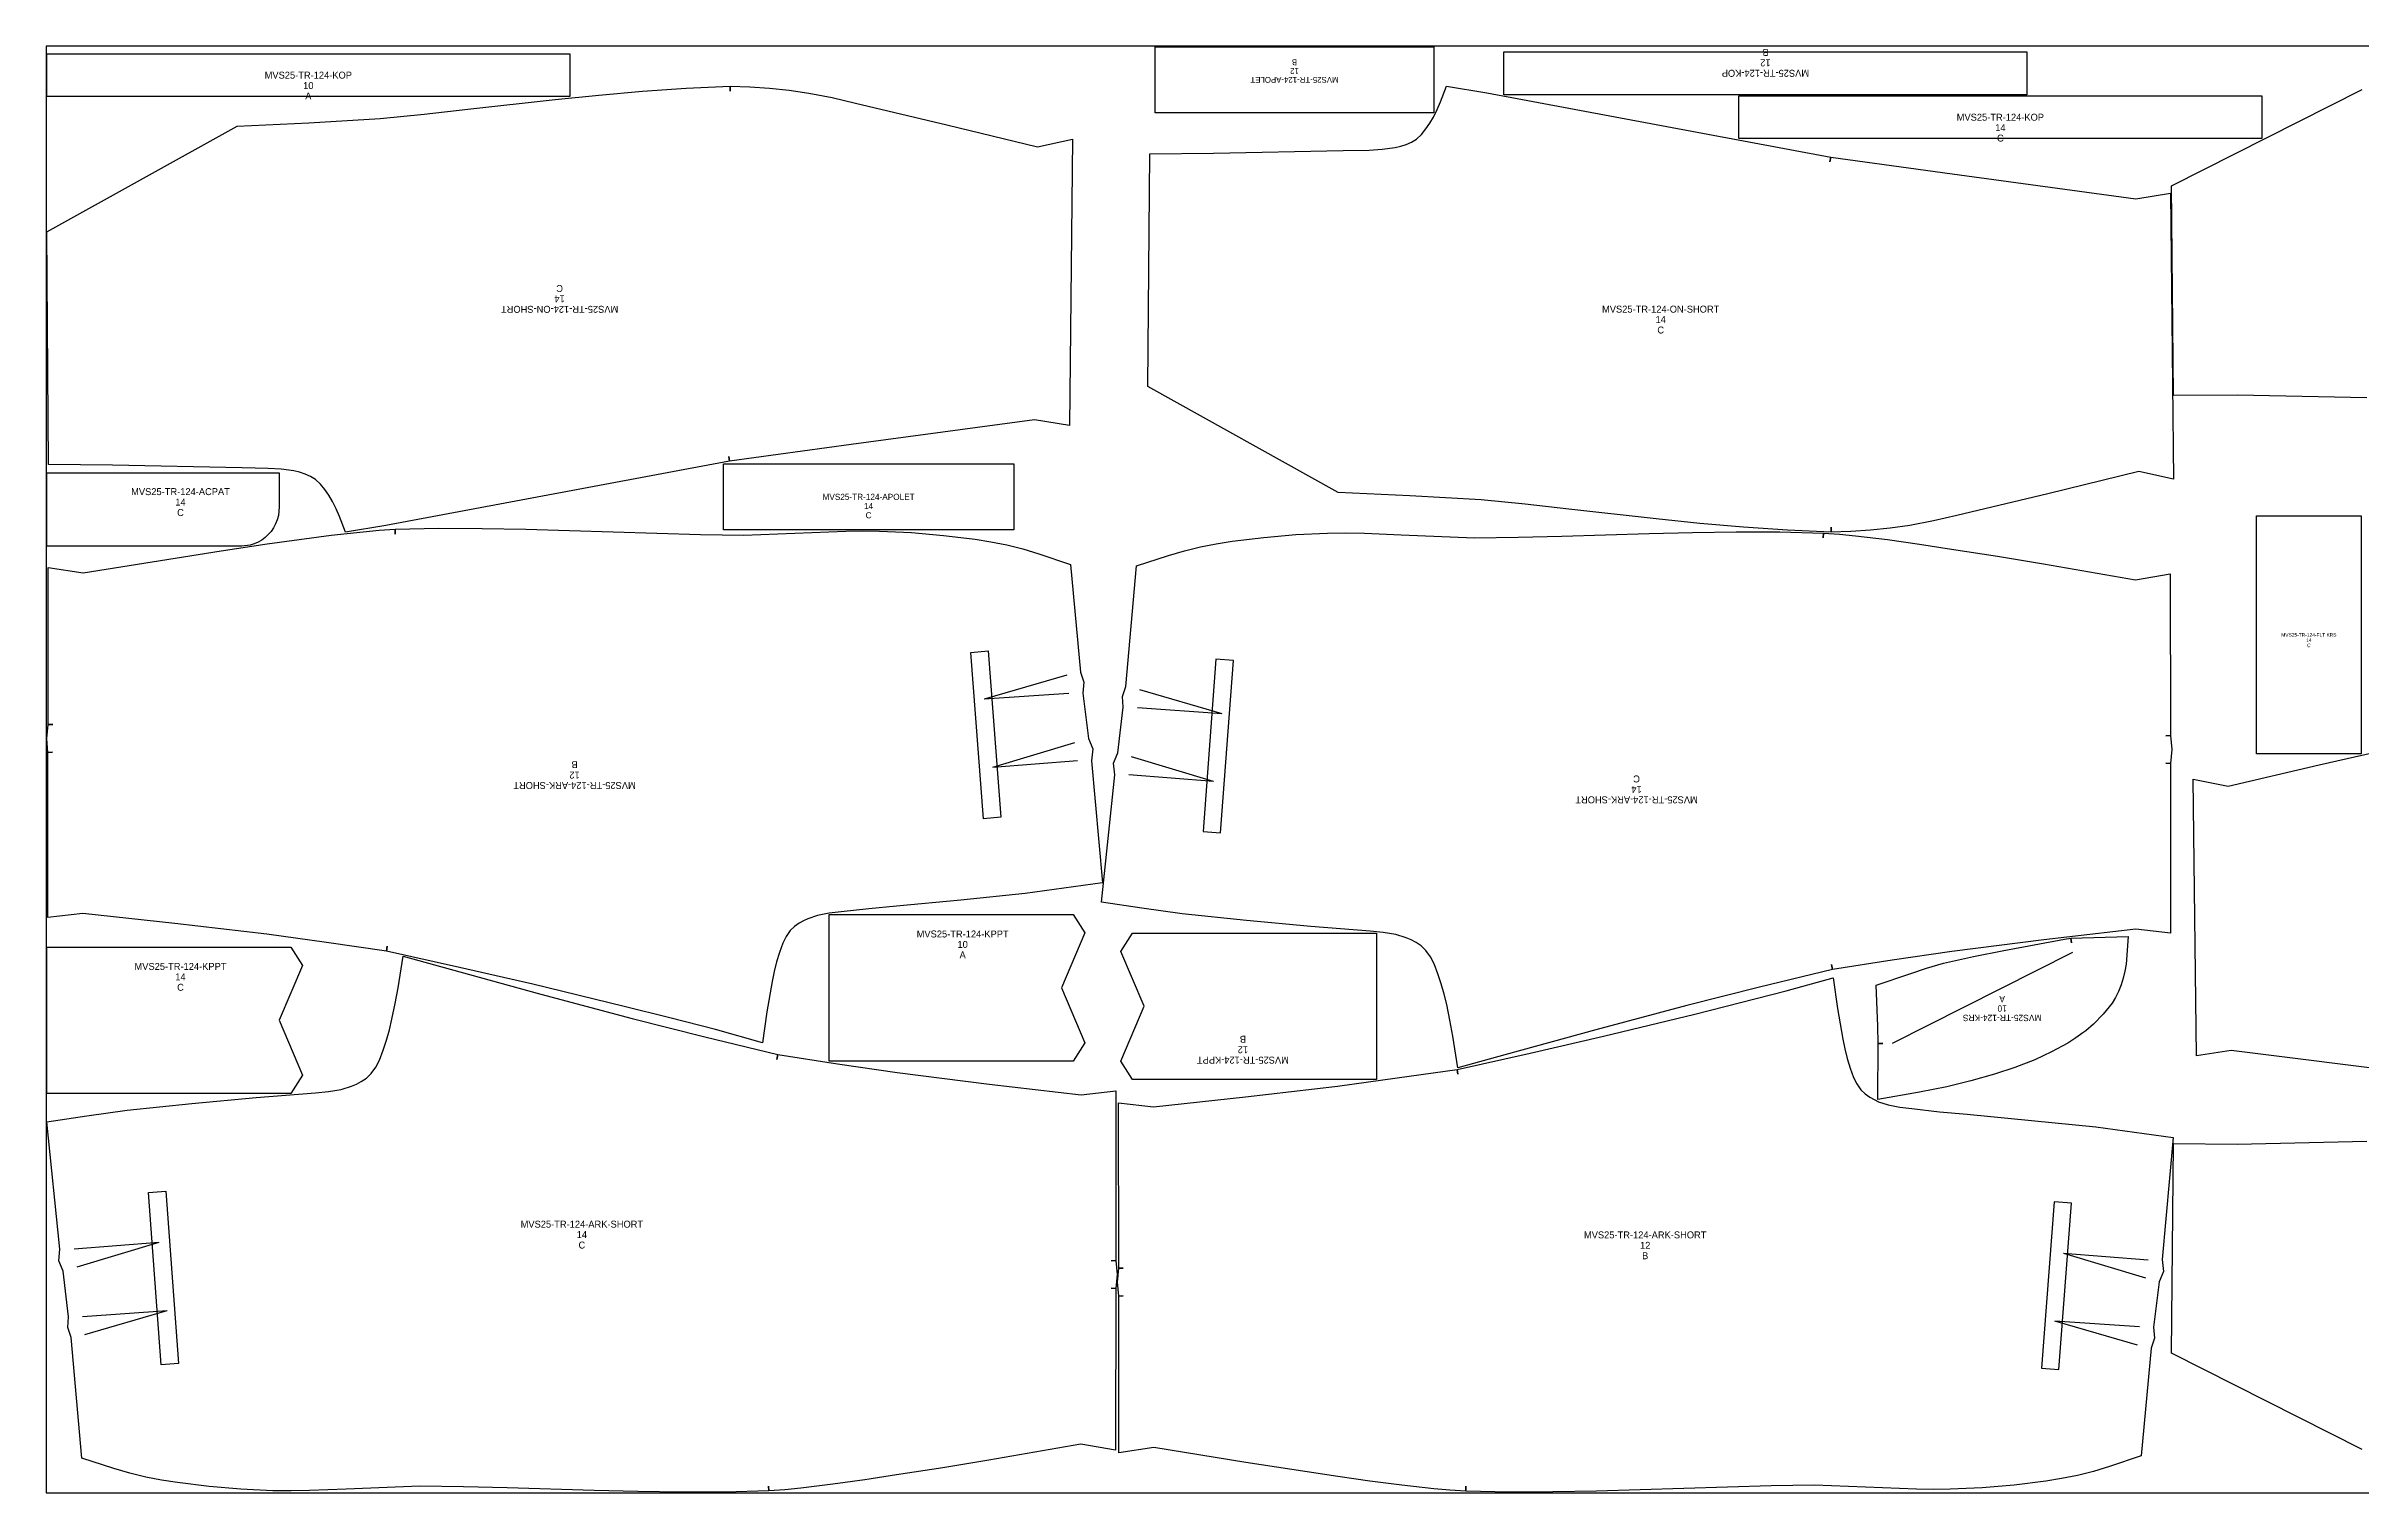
# Model space of a CAD drawing. Header units: centimetres. Extents: x 0 to 444, y 0 to 135.
# Drawn here: x 0 to 209.8, y 0 to 131 of the extents above; entities that cross this region are included whole.
import ezdxf
from ezdxf.enums import TextEntityAlignment as Align

# ---------------------------------------------------------------- set-up
doc = ezdxf.new("R2010")
doc.units = ezdxf.units.CM

msp = doc.modelspace()

# ---------------------------------------------------------------- linework, layer by layer
at = {"layer": 'T001L001'}
for points in [[(0, 0), (443.557653, 0), (443.557653, 130.997958), (0, 130.997958), (0, 0)], [(0.04318, 126.453898), (0.04318, 130.319778), (47.431959, 130.319778), (47.431959, 126.453898), (0.04318, 126.453898)], [(113.083338, 130.944618), (125.714758, 130.944618), (125.714758, 124.978158), (113.083338, 124.978158), (100.449378, 124.975618), (100.449378, 130.942078), (113.083338, 130.944618)], [(179.438297, 130.487418), (179.438297, 126.618998), (132.049518, 126.618998), (132.049518, 130.487418), (179.438297, 130.487418)], [(0.03556, 114.195858), (17.29994, 123.774198), (23.77948, 124.081538), (30.25648, 124.454918), (34.218879, 124.856238), (38.176199, 125.300738), (46.095919, 126.184658), (50.053239, 126.585978), (54.015639, 126.933958), (57.980579, 127.210818), (61.950599, 127.375918), (61.955679, 126.933958), (61.950599, 127.375918), (63.741299, 127.330198), (65.526919, 127.203198), (67.307459, 127.015238), (69.082919, 126.763778), (71.208899, 126.349758), (73.322179, 125.856998), (81.572099, 123.901198), (89.809319, 121.892058), (92.974159, 122.575318), (92.692219, 96.669859), (89.537539, 97.175319), (72.920859, 94.924879), (61.907419, 93.411039), (61.843919, 93.847919), (61.907419, 93.411039), (30.75686, 87.591899), (27.11196, 86.982299), (26.55824, 88.407239), (26.25598, 89.103199), (25.9207, 89.783919), (25.60066, 90.337639), (25.23744, 90.863419), (24.83612, 91.348559), (24.38146, 91.772739), (23.93188, 92.044519), (23.45182, 92.255339), (22.95144, 92.417899), (22.43582, 92.534739), (21.26996, 92.687139), (20.09648, 92.768419), (17.73428, 92.821759), (5.98424, 93.055439), (0.21336, 93.126559), (0.03556, 114.195858)], [(99.786439, 100.177598), (99.964238, 121.246898), (105.732578, 121.318018), (117.485158, 121.551698), (119.847358, 121.605038), (121.020838, 121.686318), (122.186698, 121.838718), (122.699778, 121.955558), (123.202698, 122.118118), (123.682758, 122.328938), (124.132338, 122.600718), (124.586998, 123.024898), (124.988318, 123.510038), (125.351538, 124.035818), (125.671578, 124.589538), (126.006858, 125.270258), (126.309118, 125.966218), (126.862838, 127.391158), (130.505198, 126.781558), (161.658298, 120.962418), (161.594798, 120.525538), (161.658298, 120.962418), (172.671737, 119.448578), (189.288417, 117.198138), (192.440557, 117.703598), (192.725037, 91.798139), (189.560197, 92.481399), (181.320437, 90.472259), (173.073057, 88.516459), (170.959777, 88.023699), (168.833797, 87.609679), (167.058337, 87.358219), (165.275258, 87.170259), (163.489638, 87.043259), (161.701478, 86.997539), (161.704018, 87.439499), (161.701478, 86.997539), (157.731458, 87.162639), (153.766518, 87.439499), (149.804118, 87.787479), (145.844258, 88.188799), (137.927078, 89.072719), (133.969758, 89.517219), (130.007358, 89.918539), (123.530358, 90.291919), (117.050818, 90.599259), (99.786439, 100.177598)], [(153.334718, 122.643898), (153.334718, 126.509778), (200.723497, 126.509778), (200.723497, 122.643898), (153.334718, 122.643898)], [(192.534537, 118.348758), (209.816697, 127.093978)], [(210.233257, 99.171759), (198.493377, 99.415599), (192.714877, 99.377499), (192.534537, 118.348758)], [(21.10486, 92.354399), (21.10486, 89.293699), (21.02104, 88.501219), (20.91436, 88.115139), (20.76958, 87.746839), (20.58416, 87.396319), (20.36318, 87.068659), (20.10918, 86.771479), (19.8247, 86.504779), (19.51228, 86.273639), (19.17954, 86.078059), (18.82648, 85.925659), (18.46072, 85.813899), (17.7038, 85.724999), (0.04826, 85.724999), (0.04826, 92.354399), (21.10486, 92.354399)], [(74.495659, 87.208359), (61.335919, 87.208359), (61.335919, 93.174819), (74.495659, 93.174819), (87.655399, 93.177359), (87.655399, 87.210899), (74.495659, 87.208359)], [(209.715097, 66.913759), (200.238357, 66.913759), (200.238357, 88.460579), (209.715097, 88.460579), (209.715097, 66.913759)], [(95.676719, 55.232299), (88.673939, 54.274719), (82.854799, 53.677819), (77.030579, 53.129179), (74.521059, 52.890419), (72.016619, 52.613559), (70.932039, 52.484019), (69.860159, 52.275739), (69.004179, 51.983639), (68.592699, 51.798219), (68.193919, 51.582319), (67.772279, 51.277519), (67.403979, 50.906679), (67.033139, 50.368199), (66.741039, 49.778919), (66.431159, 48.933099), (66.166999, 48.069499), (65.940939, 47.193199), (65.747899, 46.306739), (65.272919, 43.538139), (64.879219, 40.754299), (60.612019, 41.937939), (56.484519, 43.009819), (52.349399, 44.046139), (44.063919, 46.057819), (37.439599, 47.576739), (30.80766, 49.060099), (30.88132, 49.494439), (30.80766, 49.060099), (25.39238, 49.837339), (19.97456, 50.576479), (11.64082, 51.541679), (3.29946, 52.450999), (0.1397, 52.100479), (0.1524, 67.048379), (0.57404, 67.071239), (0.1524, 67.048379), (0.03556, 68.315839), (0.15494, 69.585839), (0.57658, 69.562979), (0.15494, 69.585839), (0.1651, 83.799679), (3.32486, 83.296759), (11.66114, 84.653119), (15.83436, 85.308439), (20.01012, 85.923119), (22.90064, 86.339679), (25.79624, 86.715599), (28.69438, 87.035639), (30.14726, 87.165179), (31.60014, 87.259159), (31.61792, 86.817199), (31.60014, 87.259159), (35.549839, 87.342979), (39.499539, 87.325199), (43.449239, 87.254079), (47.401479, 87.144859), (55.303419, 86.895939), (59.255659, 86.779099), (63.207899, 86.707979), (69.352159, 86.964519), (72.423019, 87.076279), (73.957179, 87.101679), (75.491339, 87.086439), (78.386939, 86.951819), (81.274919, 86.702899), (84.152739, 86.352379), (85.585299, 86.126319), (87.007699, 85.851999), (88.470739, 85.476079), (89.915999, 85.029039), (92.793819, 84.063839), (93.685359, 74.317859), (93.987619, 73.405999), (93.913959, 72.417939), (94.404179, 68.305679), (94.813119, 67.370959), (94.696279, 66.286379), (95.676719, 55.232299)], [(95.587819, 53.479699), (96.791779, 65.013839), (96.674939, 66.085719), (97.081339, 67.020439), (97.574099, 71.132699), (97.500439, 72.120759), (97.800159, 73.030079), (98.775519, 83.949539), (101.658418, 84.876639), (103.106218, 85.308439), (104.569258, 85.674199), (105.994198, 85.940899), (107.426758, 86.164419), (110.302038, 86.517479), (113.187478, 86.768939), (116.080538, 86.906099), (117.744238, 86.921339), (119.407938, 86.890859), (122.732798, 86.763859), (129.387598, 86.471759), (133.339838, 86.532719), (137.294618, 86.641939), (145.199098, 86.870539), (149.148798, 86.964519), (153.101038, 87.020399), (157.050738, 87.017859), (161.000438, 86.913719), (160.980118, 86.471759), (161.000438, 86.913719), (162.455858, 86.807039), (163.906198, 86.664799), (166.806877, 86.316819), (169.699937, 85.910419), (172.590457, 85.465919), (176.766217, 84.810599), (180.934357, 84.112099), (189.268097, 82.676999), (192.427857, 83.210399), (192.438017, 68.574919), (192.016377, 68.552059), (192.438017, 68.574919), (192.557397, 67.307459), (192.440557, 66.039999), (192.018917, 66.060319), (192.440557, 66.039999), (192.453257, 50.670459), (189.293497, 51.051459), (180.962297, 50.063399), (172.638717, 49.016919), (167.223437, 48.224439), (161.815778, 47.393859), (161.737038, 47.828199), (161.815778, 47.393859), (155.214318, 45.775879), (148.620478, 44.124879), (140.368018, 41.922699), (132.128258, 39.664639), (127.888998, 38.488619), (127.421638, 41.353739), (127.162558, 42.781219), (126.870458, 44.201079), (126.641858, 45.145959), (126.380238, 46.083219), (126.077978, 47.002699), (125.724918, 47.901859), (125.392178, 48.539399), (124.975618, 49.118519), (124.559058, 49.517299), (124.089158, 49.842419), (123.652278, 50.065939), (123.200158, 50.258979), (122.267978, 50.551079), (121.112278, 50.749199), (119.941338, 50.863499), (114.559078, 51.287679), (108.722158, 51.815999), (102.892858, 52.435759), (99.237799, 52.938679), (95.587819, 53.479699)], [(83.746339, 76.108559), (85.321139, 76.240639)], [(84.902039, 61.043819), (83.746339, 76.108559)], [(85.321139, 76.240639), (86.476839, 61.175899)], [(92.443299, 74.033379), (84.980779, 71.856599)], [(105.968798, 75.504039), (104.810558, 59.888119)], [(107.541058, 75.369419), (105.968798, 75.504039)], [(106.385358, 59.753499), (107.541058, 75.369419)], [(92.643959, 72.387459), (84.980779, 71.856599)], [(99.044759, 72.748139), (106.507278, 70.571359)], [(98.844099, 71.102219), (106.507278, 70.571359)], [(85.740239, 65.697099), (93.174819, 67.939919)], [(214.571577, 37.960299), (197.947277, 40.048179), (194.792597, 39.570659), (194.508117, 64.637919), (197.675497, 63.990219), (205.917797, 65.923159), (214.172797, 67.792599)], [(85.740239, 65.697099), (93.426279, 66.301619)], [(105.745278, 64.411859), (98.313239, 66.654679)], [(105.745278, 64.411859), (98.061779, 65.016379)], [(86.476839, 61.175899), (84.902039, 61.043819)], [(104.810558, 59.888119), (106.385358, 59.753499)], [(70.909179, 45.719999), (70.909179, 52.351939), (93.019879, 52.351939), (94.073979, 50.693319), (91.968319, 45.719999), (94.073979, 40.749219), (93.019879, 39.090599), (70.909179, 39.090599), (70.909179, 45.719999)], [(120.517918, 44.056299), (120.517918, 37.426899), (98.407219, 37.426899), (97.353119, 39.082979), (99.458779, 44.056299), (97.353119, 49.029619), (98.407219, 50.688239), (120.517918, 50.688239), (120.517918, 44.056299)], [(165.930578, 35.603179), (165.950898, 40.683179), (166.372538, 40.688259), (165.950898, 40.683179), (165.925498, 42.250359), (165.773098, 45.963839), (168.813477, 47.000159), (170.340017, 47.495459), (171.876717, 47.947579), (174.604677, 48.569879), (177.347877, 49.110899), (182.849517, 50.119279), (183.415937, 50.233579), (183.461657, 49.794159), (183.415937, 50.233579), (188.612777, 50.385979), (188.419737, 47.856139), (188.302897, 47.223679), (188.145417, 46.596299), (187.959997, 45.981619), (187.736477, 45.379639), (187.469777, 44.846239), (187.147197, 44.348399), (186.349637, 43.350179), (185.470797, 42.428159), (184.774837, 41.843959), (184.508137, 41.643299), (183.862977, 41.193719), (183.139077, 40.708579), (181.665877, 39.913559), (180.149497, 39.209979), (178.341017, 38.506399), (176.496977, 37.896799), (174.348137, 37.292279), (172.178977, 36.771579), (169.689777, 36.281359), (165.930578, 35.603179)], [(0.03556, 33.594039), (3.68554, 34.135059), (7.3406, 34.637979), (13.1699, 35.255199), (19.00682, 35.786059), (24.38908, 36.210239), (25.56002, 36.324539), (26.71572, 36.522659), (27.6479, 36.814759), (28.10002, 37.005259), (28.5369, 37.231319), (29.0068, 37.556439), (29.42336, 37.952679), (29.83992, 38.531799), (30.17266, 39.171879), (30.52572, 40.071039), (30.82798, 40.990519), (31.0896, 41.927779), (31.3182, 42.872659), (31.60776, 44.292519), (31.86938, 45.719999), (32.33674, 48.585119), (36.575999, 47.409099), (44.815759, 45.151039), (53.068219, 42.948859), (59.662059, 41.297859), (66.263519, 39.679879), (66.184779, 39.245539), (66.263519, 39.679879), (71.671179, 38.849299), (77.086459, 38.056819), (85.410039, 37.010339), (93.741239, 36.022279), (96.898459, 36.400739), (96.888299, 21.03374), (96.466659, 21.01342), (96.888299, 21.03374), (97.005139, 19.76628), (96.885759, 18.49882), (96.464119, 18.52168), (96.885759, 18.49882), (96.873059, 3.86334), (93.715839, 4.39674), (85.382099, 2.9591), (81.213959, 2.26314), (77.038199, 1.60782), (74.147679, 1.16078), (71.254619, 0.75692), (68.353939, 0.4064), (66.901059, 0.2667), (65.448179, 0.16002), (65.427859, 0.60198), (65.448179, 0.16002), (61.498479, 0.05334), (57.548779, 0.05334), (53.596539, 0.10922), (49.646839, 0.2032), (41.742359, 0.4318), (37.787579, 0.53848), (33.835339, 0.60198), (27.18054, 0.30734), (23.85314, 0.18288), (22.19198, 0.1524), (20.52828, 0.16764), (17.63522, 0.3048), (14.74724, 0.55626), (11.8745, 0.90932), (10.44194, 1.13284), (9.017, 1.39954), (7.55396, 1.7653), (6.10616, 2.19456), (3.22326, 3.12166), (2.2479, 14.04366), (1.94564, 14.95298), (2.02184, 15.94104), (1.52908, 20.0533), (1.12268, 20.98802), (1.23952, 22.0599), (0.03556, 33.594039)], [(0.04826, 42.781219), (0.04826, 49.410619), (22.15896, 49.410619), (23.21052, 47.754539), (21.10486, 42.781219), (23.21052, 37.807899), (22.15896, 36.151819), (0.04826, 36.151819), (0.04826, 42.781219)], [(183.553097, 48.910239), (167.213277, 40.693339)], [(192.674237, 32.16402), (191.693797, 21.10994), (191.810637, 20.02536), (191.404237, 19.09064), (190.911477, 14.97838), (190.985137, 13.99032), (190.685417, 13.07846), (189.791337, 3.33248), (186.916057, 2.36728), (185.468257, 1.92024), (184.005217, 1.54432), (182.582817, 1.27), (181.150257, 1.04394), (178.274977, 0.69342), (175.386997, 0.4445), (172.491397, 0.30988), (170.954697, 0.29464), (169.420537, 0.32004), (166.349678, 0.4318), (160.205418, 0.68834), (156.253178, 0.61722), (152.300938, 0.50038), (144.398998, 0.25146), (140.449298, 0.14224), (136.497058, 0.07112), (132.547358, 0.05334), (128.600198, 0.13716), (128.615438, 0.57912), (128.600198, 0.13716), (127.144778, 0.23114), (125.691898, 0.36068), (122.793758, 0.68072), (119.898158, 1.05664), (117.007638, 1.4732), (112.831878, 2.08788), (108.661198, 2.7432), (100.322378, 4.09956), (97.165159, 3.59664), (97.152459, 17.81048), (97.574099, 17.83334), (97.152459, 17.81048), (97.033079, 19.08048), (97.152459, 20.34794), (97.571559, 20.32508), (97.152459, 20.34794), (97.139759, 35.295839), (100.296978, 34.945319), (108.638338, 35.854639), (116.972078, 36.819839), (122.389898, 37.558979), (127.805178, 38.336219), (127.878838, 37.901879), (127.805178, 38.336219), (134.437118, 39.819579), (141.063978, 41.338499), (149.346918, 43.350179), (153.482038, 44.386499), (157.609538, 45.458379), (161.876738, 46.642019), (162.270438, 43.858179), (162.745418, 41.089579), (162.938458, 40.203119), (163.164518, 39.326819), (163.428678, 38.463219), (163.738558, 37.617399), (164.030658, 37.028119), (164.401498, 36.489639), (164.769798, 36.118799), (165.191438, 35.813999), (165.590218, 35.598099), (166.001698, 35.412679), (166.857677, 35.120579), (167.929557, 34.912299), (169.014137, 34.782759), (171.521117, 34.505899), (174.028097, 34.267139), (179.852317, 33.718499), (185.671457, 33.1216), (192.674237, 32.16402)], [(192.526917, 12.6492), (192.709797, 31.62046), (198.488297, 31.57982), (210.225637, 31.8262)], [(9.2583, 27.18562), (10.8331, 27.32024)], [(10.8331, 27.32024), (11.9888, 11.70178)], [(10.414, 11.5697), (9.2583, 27.18562)], [(181.902097, 26.3525), (180.743857, 11.28776)], [(183.474357, 26.22042), (181.902097, 26.3525)], [(182.318657, 11.15568), (183.474357, 26.22042)], [(10.19302, 22.66188), (2.50952, 22.05736)], [(10.19302, 22.66188), (2.75844, 20.41906)], [(182.740297, 21.69922), (190.172337, 19.4564)], [(182.740297, 21.69922), (190.423797, 21.0947)], [(3.29184, 15.97152), (10.95502, 16.50238)], [(3.4925, 14.3256), (10.95502, 16.50238)], [(189.440817, 13.36294), (181.978297, 15.53972)], [(189.641477, 15.00886), (181.978297, 15.53972)], [(209.811617, 3.90398), (192.526917, 12.6492)], [(11.9888, 11.70178), (10.414, 11.5697)], [(180.743857, 11.28776), (182.318657, 11.15568)]]:
    msp.add_lwpolyline(points, dxfattribs=at)

# ---------------------------------------------------------------- texts
at = {"layer": 'ABC'}
for s, height, p in [('B', 0.63, (155.745178, 130.444238)), ('MVS25-TR-124-APOLET', 0.532, (113.083338, 127.960118)), ('12', 0.532, (113.083338, 128.757678)), ('B', 0.532, (113.083338, 129.555238)), ('MVS25-TR-124-KOP', 0.63, (155.745178, 128.554478)), ('12', 0.63, (155.745178, 129.499358)), ('C', 0.63, (46.504859, 109.067598)), ('MVS25-TR-124-ON-SHORT', 0.63, (46.504859, 107.177838)), ('14', 0.63, (46.504859, 108.122718)), ('12', 0.63, (47.856139, 64.993519)), ('B', 0.63, (47.856139, 65.938399)), ('MVS25-TR-124-ARK-SHORT', 0.63, (47.856139, 64.048639)), ('MVS25-TR-124-ARK-SHORT', 0.63, (144.071338, 62.753239)), ('14', 0.63, (144.071338, 63.698119)), ('C', 0.63, (144.071338, 64.642999)), ('10', 0.571, (177.192937, 43.850559)), ('A', 0.571, (177.192937, 44.706539)), ('MVS25-TR-124-KRS', 0.571, (177.192937, 42.994579)), ('12', 0.63, (108.407198, 40.119299)), ('B', 0.63, (108.407198, 41.064179)), ('MVS25-TR-124-KPPT', 0.63, (108.407198, 39.174419))]:
    msp.add_text(s, height=height, rotation=180, dxfattribs=at).set_placement(p, align=Align.MIDDLE_CENTER)
for s, height, p in [('MVS25-TR-124-KOP', 0.63, (23.7363, 128.386838)), ('10', 0.63, (23.7363, 127.441958)), ('A', 0.63, (23.7363, 126.497078)), ('MVS25-TR-124-KOP', 0.63, (177.030377, 124.576838)), ('14', 0.63, (177.030377, 123.631958)), ('C', 0.63, (177.030377, 122.687078)), ('MVS25-TR-124-ON-SHORT', 0.63, (146.255738, 107.193078)), ('14', 0.63, (146.255738, 106.248198)), ('C', 0.63, (146.255738, 105.303318)), ('MVS25-TR-124-ACPAT', 0.63, (12.15644, 90.665299)), ('MVS25-TR-124-APOLET', 0.556, (74.495659, 90.192859)), ('14', 0.63, (12.15644, 89.720419)), ('C', 0.63, (12.15644, 88.775539)), ('14', 0.556, (74.495659, 89.359739)), ('C', 0.556, (74.495659, 88.526619)), ('MVS25-TR-124-FLT KRS', 0.318, (204.977997, 77.688439)), ('14', 0.318, (204.977997, 77.210919)), ('C', 0.318, (204.977997, 76.735939)), ('MVS25-TR-124-KPPT', 0.63, (83.017359, 50.601879)), ('10', 0.63, (83.017359, 49.656999)), ('A', 0.63, (83.017359, 48.712119)), ('MVS25-TR-124-KPPT', 0.63, (12.15644, 47.663099)), ('14', 0.63, (12.15644, 46.718219)), ('C', 0.63, (12.15644, 45.773339)), ('MVS25-TR-124-ARK-SHORT', 0.63, (48.519079, 24.31796)), ('14', 0.63, (48.519079, 23.37308)), ('MVS25-TR-124-ARK-SHORT', 0.63, (144.853658, 23.34768)), ('C', 0.63, (48.519079, 22.4282)), ('12', 0.63, (144.853658, 22.4028)), ('B', 0.63, (144.853658, 21.45792))]:
    msp.add_text(s, height=height, dxfattribs=at).set_placement(p, align=Align.MIDDLE_CENTER)

doc.saveas('drawing.dxf')
